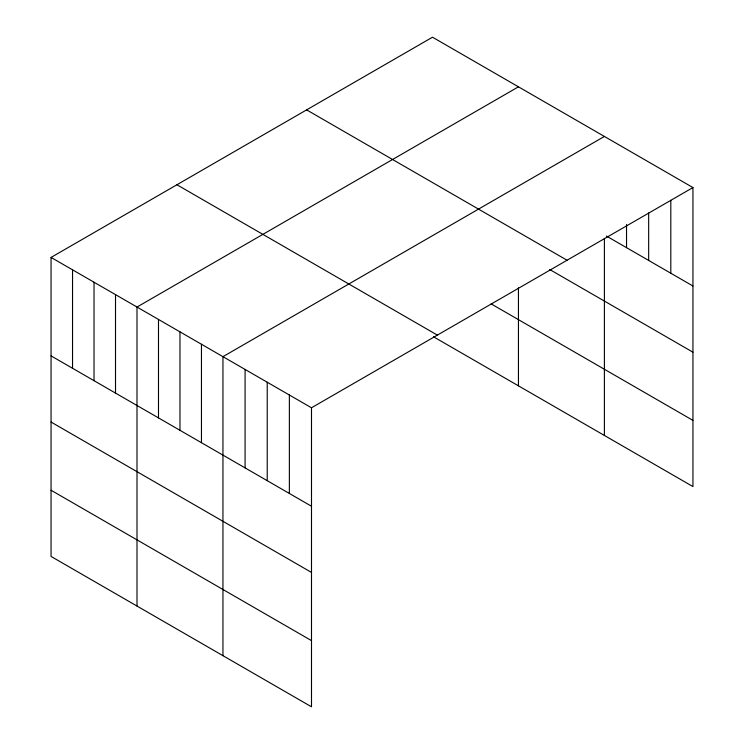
<?xml version="1.0" encoding="UTF-8"?>
<svg xmlns="http://www.w3.org/2000/svg" width="744" height="744" viewBox="0 0 744 744"><rect width="100%" height="100%" fill="white"/><g stroke="black" fill="none" stroke-linecap="round" stroke-linejoin="round"><path stroke-width="1.12" d="M692.943 187.562L311.494 407.786L311.494 706.8L51.057 556.438L51.057 257.424L432.506 37.2L692.943 187.562L692.943 486.576L433.482 336.772M604.398 238.368L604.398 435.454M518.447 86.825L136.998 307.049L136.998 606.053M604.398 136.44L222.949 356.664L222.949 655.678M606.406 236.043L692.943 286.003M306.621 109.87L567.067 260.242M549.704 269.495L692.943 352.191M491.105 303.859L692.943 420.388M176.933 184.754L437.379 335.116M51.057 257.424L311.494 407.786M51.057 355.874L311.494 506.236M51.057 422.053L311.494 572.424M51.057 490.25L311.494 640.612M670.809 200.266L670.809 273.225M648.666 212.961L648.666 260.447M626.532 224.502L626.532 247.668M518.447 287.816L518.447 385.829M289.36 395.008L289.36 493.449M267.226 382.23L267.226 480.671M245.083 369.452L245.083 467.892M201.457 344.258L201.457 442.708M179.974 331.852L179.974 430.302M158.491 319.455L158.491 417.896M115.515 294.643L115.515 393.083M94.032 282.236L94.032 380.677M72.54 269.83L72.54 368.271"/></g></svg>
